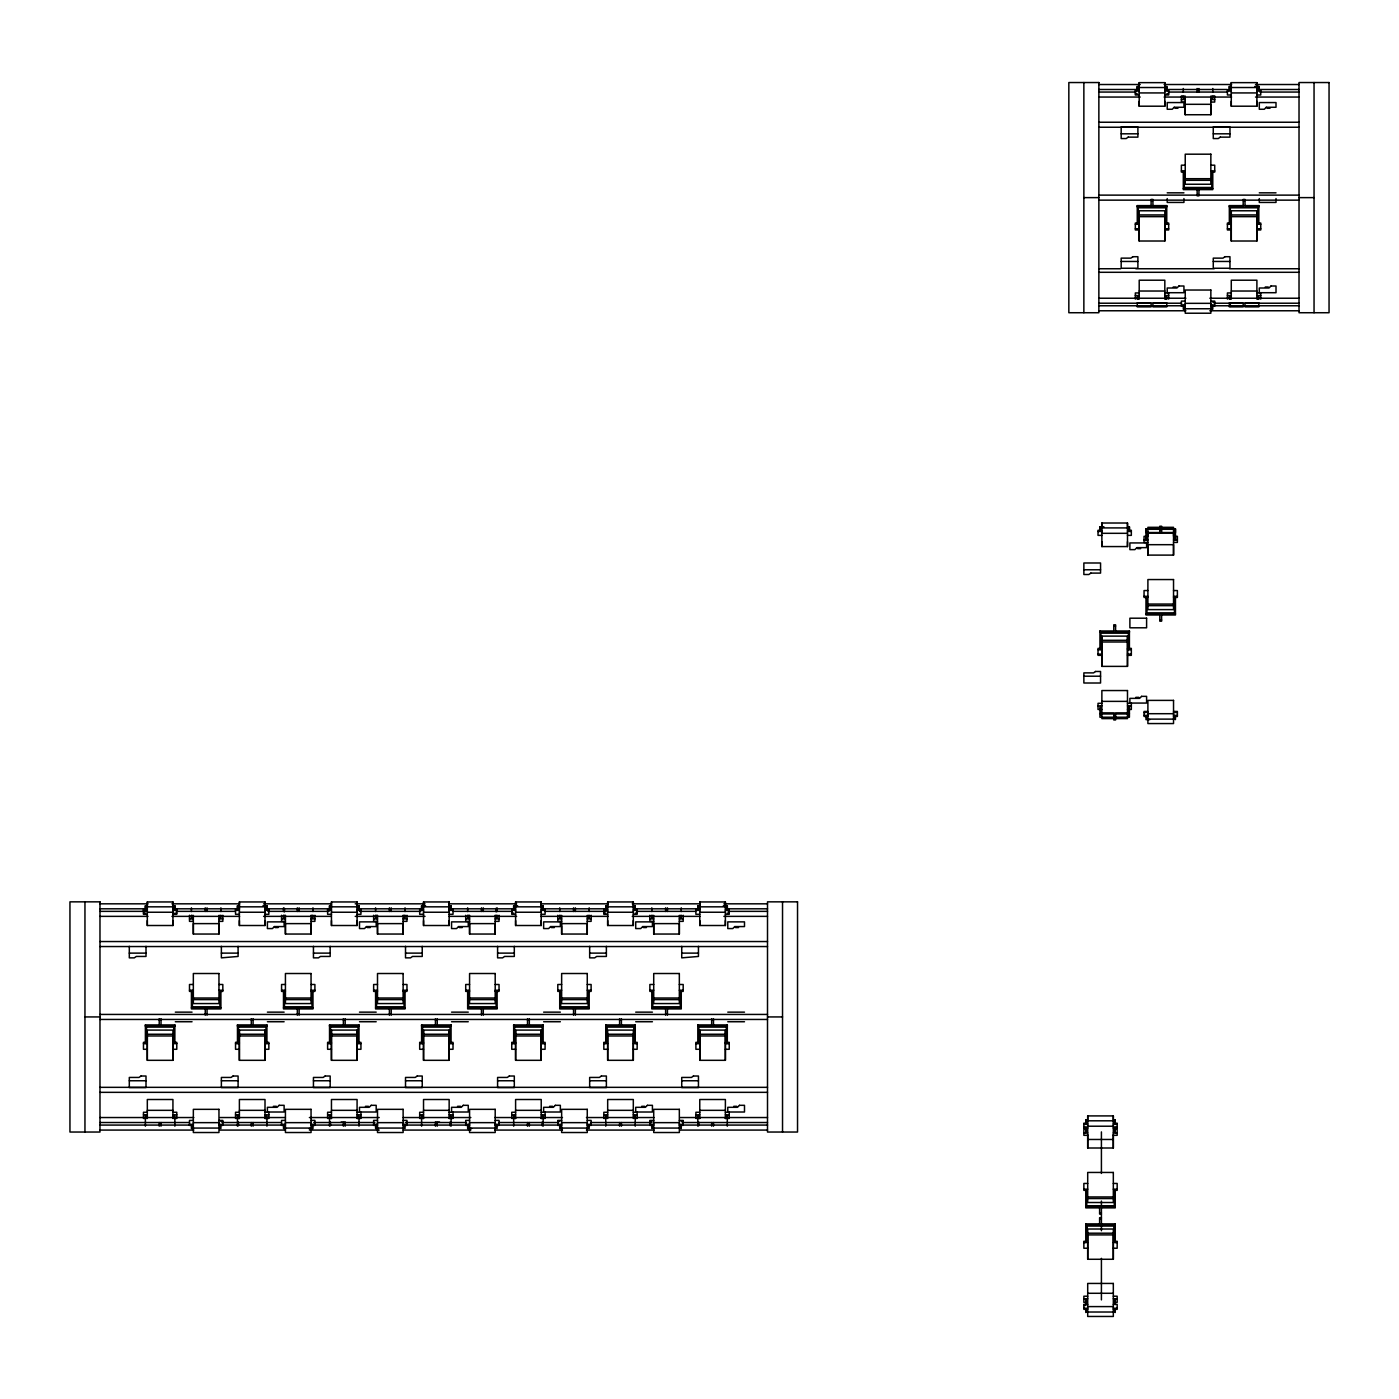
<?xml version="1.0" encoding="UTF-8"?>
<svg xmlns="http://www.w3.org/2000/svg" width="1399" height="1399" viewBox="0 0 1399 1399"><rect width="100%" height="100%" fill="white"/><g stroke="black" fill="none" stroke-linecap="round" stroke-linejoin="round"><path stroke-width="1.5" d="M143.467 1043.584L145.391 1043.584L145.391 1024.925L159.224 1024.925M146.353 905.922L146.353 909.228L147.315 909.228M147.315 1060.32L147.315 1035.959L172.934 1035.959L172.934 1060.32L147.315 1060.32L147.315 1030.084L172.934 1030.084L172.934 1060.32M172.934 920.612L172.934 925.508L147.315 925.508L147.315 920.612M147.315 901.953L147.315 906.832L172.934 906.832L172.934 901.953L147.315 901.953L147.315 925.508M173.896 905.922L173.896 909.228L172.934 909.228M176.781 1043.584L174.858 1043.584L174.858 1024.925L161.025 1024.925M193.342 934.042L193.342 923.62L218.961 923.62L218.961 934.042L193.342 934.042L193.342 915.383M235.539 1043.584L237.463 1043.584L237.463 1024.925L251.295 1024.925M239.386 1043.584L238.425 1043.584L238.425 1025.869L265.967 1025.869L265.967 1027.111L238.425 1027.111L238.425 1025.869M239.386 1060.32L239.386 1030.084L265.006 1030.084L265.006 1060.32L239.386 1060.32L239.386 1030.084M265.006 920.612L265.006 925.508L239.386 925.508L239.386 920.612M239.386 901.953L239.386 906.832L265.006 906.832L265.006 901.953L239.386 901.953L239.386 925.508M265.006 1043.584L265.967 1043.584L265.967 1025.869M268.853 1043.584L266.929 1043.584L266.929 1024.925L253.097 1024.925M262.977 905.73L266.929 905.73L266.929 909.228L268.853 909.228L268.853 914.299L265.006 914.299M285.431 934.042L285.431 923.62L311.05 923.62L311.05 934.042L285.431 934.042L285.431 915.261M327.611 1043.584L329.534 1043.584L329.534 1024.925L343.367 1024.925M331.458 1043.584L330.496 1043.584L330.496 1025.869L358.039 1025.869L358.039 1027.111L330.496 1027.111L330.496 1025.869M331.458 1060.32L331.458 1030.084L357.077 1030.084L357.077 1060.32L331.458 1060.32L331.458 1030.084M357.077 920.612L357.077 925.508L331.458 925.508L331.458 920.612M331.458 901.953L331.458 906.832L357.077 906.832L357.077 901.953L331.458 901.953L331.458 925.508M357.077 1043.584L358.039 1043.584L358.039 1025.869M360.942 1043.584L359.001 1043.584L359.001 1024.925L345.168 1024.925M377.503 934.042L377.503 923.62L403.122 923.62L403.122 934.042L377.503 934.042L377.503 915.261M419.683 1043.584L421.606 1043.584L421.606 1024.925L435.439 1024.925M425.558 905.73L421.606 905.73L421.606 909.228L419.683 909.228L419.683 914.299L423.53 914.299M423.53 1043.584L422.568 1043.584L422.568 1025.869L450.111 1025.869L450.111 1027.111L422.568 1027.111L422.568 1025.869M423.53 1060.32L423.53 1030.084L449.149 1030.084L449.149 1060.32L423.53 1060.32L423.53 1030.084M449.149 920.612L449.149 925.508L423.53 925.508L423.53 920.612M423.53 901.953L423.53 906.832L449.149 906.832L449.149 901.953L423.53 901.953L423.53 925.508M449.149 1043.584L450.111 1043.584L450.111 1025.869M453.014 1043.584L451.073 1043.584L451.073 1024.925L437.24 1024.925M469.574 934.042L469.574 923.62L495.194 923.62L495.194 934.042L469.574 934.042L469.574 915.261M511.754 1043.584L513.678 1043.584L513.678 1024.925L527.51 1024.925M517.63 905.73L513.678 905.73L513.678 909.228L511.754 909.228L511.754 914.299L515.601 914.299M515.601 1043.584L514.64 1043.584L514.64 1025.869L542.2 1025.869L542.2 1027.111L514.64 1027.111L514.64 1025.869M515.601 1060.32L515.601 1030.084L541.221 1030.084L541.221 1060.32L515.601 1060.32L515.601 1030.084M541.221 920.612L541.221 925.508L515.601 925.508L515.601 920.612M515.601 901.953L515.601 906.832L541.221 906.832L541.221 901.953L515.601 901.953L515.601 925.508M541.221 1043.584L542.2 1043.584L542.2 1025.869M545.085 1043.584L543.162 1043.584L543.162 1024.925L529.312 1024.925M561.646 923.62L587.265 923.62L587.265 934.042L561.646 934.042L561.646 915.383M603.826 1043.584L605.75 1043.584L605.75 1024.925L619.6 1024.925M606.711 905.922L606.711 909.228L607.673 909.228M607.673 1060.32L607.673 1035.959L633.31 1035.959L633.31 1060.32L607.673 1060.32L607.673 1030.084L633.31 1030.084L633.31 1060.32M633.31 920.612L633.31 925.508L607.673 925.508L607.673 920.612M607.673 901.953L607.673 906.832L633.31 906.832L633.31 901.953L607.673 901.953L607.673 925.508M634.272 905.922L634.272 909.228L633.31 909.228M637.157 1043.584L635.233 1043.584L635.233 1024.925L621.401 1024.925M653.718 934.042L653.718 923.62L679.337 923.62L679.337 934.042L653.718 934.042L653.718 915.383M695.898 1043.584L697.821 1043.584L697.821 1024.925L711.671 1024.925M699.762 1043.584L698.801 1043.584L698.801 1025.869L726.343 1025.869L726.343 1027.111L698.801 1027.111L698.801 1025.869M699.762 1060.32L699.762 1030.084L725.382 1030.084L725.382 1060.32L699.762 1060.32L699.762 1030.084M725.382 920.612L725.382 925.508L699.762 925.508L699.762 920.612M699.762 901.953L699.762 906.832L725.382 906.832L725.382 901.953L699.762 901.953L699.762 925.508M725.382 1043.584L726.343 1043.584L726.343 1025.869M729.229 1043.584L727.305 1043.584L727.305 1024.925L713.473 1024.925M723.353 905.73L727.305 905.73L727.305 909.228L729.229 909.228L729.229 914.299L725.382 914.299M1083.858 1242.539L1085.781 1242.539L1085.781 1223.88L1099.614 1223.88M1083.858 1132.875L1085.781 1132.875L1085.781 1127.297M1086.743 1127.594L1086.743 1132.875L1087.705 1132.875M1086.743 1119.882L1086.743 1123.187L1087.705 1123.187M1087.705 1259.275L1087.705 1234.897L1113.324 1234.897L1113.324 1259.275L1087.705 1259.275L1087.705 1229.021L1113.324 1229.021L1113.324 1259.275M1113.324 1134.572L1113.324 1148.002L1087.705 1148.002L1087.705 1134.572M1087.705 1115.912L1087.705 1120.809L1113.324 1120.809L1113.324 1115.912L1087.705 1115.912L1087.705 1148.002M1098.023 649.643L1099.946 649.643L1099.946 630.984L1113.779 630.984M1103.898 526.793L1099.946 526.793L1099.946 530.291L1098.023 530.291L1098.023 535.362L1101.87 535.362M1101.87 649.643L1100.908 649.643L1100.908 633.17L1128.451 633.17L1128.451 631.928L1128.451 649.643L1127.489 649.643M1101.87 666.379L1101.87 636.125L1127.489 636.125L1127.489 666.379L1101.87 666.379L1101.87 636.125M1127.489 541.675L1127.489 546.572L1101.87 546.572L1101.87 541.675M1101.87 523.016L1101.87 527.913L1127.489 527.913L1127.489 523.016L1101.87 523.016L1101.87 546.572M1114.286 1127.594L1114.286 1132.875L1113.324 1132.875M1114.286 1119.882L1114.286 1123.187L1113.324 1123.187M1117.171 1242.539L1115.248 1242.539L1115.248 1223.88L1101.415 1223.88M1117.171 1132.875L1115.248 1132.875L1115.248 1127.297M1131.336 649.643L1129.413 649.643L1129.413 630.984L1115.58 630.984M1135.341 224.277L1137.265 224.277L1137.265 205.618L1151.115 205.618M1138.226 86.616L1138.226 89.921L1139.206 89.921M1139.206 241.013L1139.206 216.653L1164.825 216.653L1164.825 241.013L1139.206 241.013L1139.206 210.777L1164.825 210.777L1164.825 241.013M1164.825 101.305L1164.825 106.202L1139.206 106.202L1139.206 101.305M1139.206 82.646L1139.206 87.525L1164.825 87.525L1164.825 82.646L1139.206 82.646L1139.206 106.202M1144.05 539.979L1145.973 539.979L1145.973 528.874L1159.806 528.874M1147.897 539.979L1146.935 539.979L1146.935 532.949L1174.495 532.949L1174.495 529.294L1146.935 529.294M1147.897 555.106L1147.897 544.683L1173.534 544.683L1173.534 555.106L1147.897 555.106L1147.897 532.337M1147.897 535.642L1147.897 527.318L1173.534 527.318L1173.534 535.642M1165.787 86.616L1165.787 89.921L1164.825 89.921M1168.672 224.277L1166.749 224.277L1166.749 205.618L1152.916 205.618M1173.534 539.979L1174.495 539.979L1174.495 529.294M1177.381 539.979L1175.457 539.979L1175.457 528.874L1161.607 528.874M1185.233 114.735L1185.233 104.313L1210.852 104.313L1210.852 114.735L1185.233 114.735L1185.233 96.076M1227.413 224.277L1229.336 224.277L1229.336 205.618L1243.186 205.618M1231.277 224.277L1230.316 224.277L1230.316 206.562L1230.316 207.804L1257.858 207.804L1257.858 224.277L1256.897 224.277M1231.277 241.013L1231.277 210.777L1256.897 210.777L1256.897 241.013L1231.277 241.013L1231.277 210.777M1256.897 101.305L1256.897 106.202L1231.277 106.202L1231.277 101.305M1231.277 82.646L1231.277 87.525L1256.897 87.525L1256.897 82.646L1231.277 82.646L1231.277 106.202M1260.744 224.277L1258.82 224.277L1258.82 205.618L1244.988 205.618M1254.868 86.423L1258.82 86.423L1258.82 89.921L1260.744 89.921L1260.744 94.992L1256.897 94.992M1098.862 84.517L1140.202 84.517M1164.143 84.517L1231.575 84.517M1255.515 84.517L1299.024 84.517M1098.862 89.501L1135.848 89.501M1168.48 89.501L1227.238 89.501M1259.869 89.501L1299.024 89.501M1231.277 89.921L1230.316 89.921L1230.316 86.616L1230.316 90.55M1256.897 89.921L1257.858 89.921L1257.858 86.616L1257.858 90.55M1135.341 91.057L1139.206 91.057M1164.825 91.057L1168.672 91.057M1227.413 91.057L1231.277 91.057M1256.897 91.057L1260.744 91.057M1098.862 92.054L1135.848 92.054M1168.48 92.054L1227.238 92.054M1259.869 92.054L1299.024 92.054M1139.206 92.929L1164.825 92.929M1231.277 92.929L1256.897 92.929M1135.341 93.838L1137.265 93.838M1166.749 93.838L1168.672 93.838M1139.206 94.992L1135.341 94.992L1135.341 89.921L1137.265 89.921L1137.265 86.423L1137.265 90.358M1164.825 94.992L1168.672 94.992L1168.672 89.921L1166.749 89.921L1166.749 86.423L1166.749 90.358M1231.277 94.992L1227.413 94.992L1227.413 89.921L1229.336 89.921L1229.336 86.423L1229.336 90.358M1098.862 97.056L1140.202 97.056M1164.143 97.056L1231.575 97.056M1255.515 97.056L1299.024 97.056M1181.386 99.609L1183.309 99.609L1183.309 95.884L1181.386 95.954L1181.386 102.057L1185.233 102.057M1185.233 99.609L1184.271 99.609L1184.271 96.094M1210.852 99.609L1211.814 99.609L1211.814 96.094M1214.717 99.609L1212.776 99.609L1212.776 95.884L1214.717 95.954L1214.717 102.057L1210.852 102.057M1174.968 108.265L1177.975 108.265M1267.039 108.265L1270.047 108.265M1098.862 122.238L1299.024 122.238M1098.862 127.239L1299.024 127.239M1121.176 133.814L1137.894 133.814M1213.265 133.814L1229.966 133.814M1185.233 165.187L1181.386 165.187L1181.386 172.094L1183.309 172.094M1210.852 165.187L1214.717 165.187L1214.717 172.094L1212.776 172.094M1181.386 170.923L1183.309 170.923L1183.309 189.617L1197.142 189.617M1185.233 170.923L1184.271 170.923L1184.271 188.655M1210.852 170.923L1211.814 170.923L1211.814 188.655M1214.717 170.923L1212.776 170.923L1212.776 189.617L1198.943 189.617M1185.233 178.705L1210.852 178.705M1185.233 180.314L1210.852 180.314M1184.271 187.483L1211.814 187.483M1183.309 188.445L1197.142 188.445L1197.142 195.825L1198.943 195.825L1198.943 188.445L1212.776 188.445M1167.221 192.835L1183.939 192.835M1259.292 192.835L1276.01 192.835M1197.142 194.671L1198.943 194.671M1098.862 195.126L1299.024 195.126M1083.858 197.626L1098.862 197.626M1299.024 197.626L1314.046 197.626M1098.862 200.144L1299.024 200.144M1151.115 200.669L1152.916 200.669M1243.186 200.669L1244.988 200.669M1139.206 214.939L1164.825 214.939M1231.277 214.939L1256.897 214.939M1231.277 216.653L1256.897 216.653M1231.277 223.036L1230.316 224.277M1256.897 223.036L1257.858 224.277M1139.206 224.277L1138.226 224.277L1138.226 207.804L1165.787 207.804L1165.787 224.277L1164.825 224.277M1135.341 228.754L1139.206 228.754M1164.825 228.754L1168.672 228.754M1227.413 228.754L1231.277 228.754M1256.897 228.754L1260.744 228.754M1139.206 229.978L1135.341 229.978L1135.341 223.036L1137.265 223.036L1137.265 224.277M1164.825 229.978L1168.672 229.978L1168.672 223.036L1166.749 223.036L1166.749 224.277M1231.277 229.978L1227.413 229.978L1227.413 223.036L1229.336 223.036L1229.336 224.277M1256.897 229.978L1260.744 229.978L1260.744 223.036L1258.82 223.036L1258.82 224.277M1121.176 261.456L1137.894 261.456M1213.265 261.456L1229.966 261.456M1098.862 268.748L1120.616 268.748M1135.848 268.748L1214.175 268.748M1229.406 268.748L1299.024 268.748M1098.862 272.298L1299.024 272.298M1173.184 287.005L1176.192 287.005M1265.256 287.005L1268.263 287.005M1139.206 291.027L1164.825 291.027M1231.277 291.027L1256.897 291.027M1139.206 292.951L1135.341 292.951L1135.341 299.124M1164.825 292.951L1168.672 292.951L1168.672 299.124M1231.277 292.951L1227.413 292.951L1227.413 299.124M1256.897 292.951L1260.744 292.951L1260.744 299.124M1135.341 295.504L1137.265 295.504L1137.265 299.369M1139.206 295.504L1138.226 295.504L1138.226 299.159M1164.825 295.504L1165.787 295.504L1165.787 299.159M1168.672 295.504L1166.749 295.504L1166.749 299.369M1227.413 295.504L1229.336 295.504L1229.336 299.369M1231.277 295.504L1230.316 295.504L1230.316 299.159M1256.897 295.504L1257.858 295.504L1257.858 299.159M1260.744 295.504L1258.82 295.504L1258.82 299.369M1098.862 298.232L1185.897 298.232M1209.82 298.232L1299.024 298.232M1185.233 301.1L1181.386 301.1L1181.386 306.084L1183.309 306.084M1210.852 301.1L1214.717 301.1L1214.717 306.084L1212.776 306.084M1212.776 302.149L1214.717 302.149M1098.862 303.216L1181.543 303.216M1214.175 303.216L1299.024 303.216M1137.265 303.233L1151.115 303.233L1151.115 306.871L1137.265 306.871L1137.265 302.988M1166.749 303.233L1152.916 303.233L1152.916 306.871L1166.749 306.871L1166.749 302.988M1185.233 303.338L1210.852 303.338M1229.336 303.233L1243.186 303.233L1243.186 306.871L1229.336 306.871L1229.336 302.988M1258.82 303.233L1244.988 303.233L1244.988 306.871L1258.82 306.871L1258.82 302.988M1181.386 305.052L1185.233 305.052M1210.852 305.052L1214.717 305.052M1098.862 305.769L1181.543 305.769M1214.175 305.769L1299.024 305.769M1151.115 305.979L1152.916 305.979M1185.233 306.084L1184.271 306.084L1184.271 309.092M1210.852 306.084L1211.814 306.084L1211.814 309.092M1243.186 305.979L1244.988 305.979M1185.233 308.759L1210.852 308.759M1098.862 310.77L1185.897 310.77M1209.82 310.77L1299.024 310.77M1159.806 529.889L1161.607 529.889M1101.87 530.291L1100.908 530.291L1100.908 526.986L1100.908 530.921M1127.489 530.291L1128.451 530.291L1128.451 526.986L1128.451 530.921M1098.023 531.445L1101.87 531.445M1127.489 531.445L1131.336 531.445M1101.87 533.316L1127.489 533.316M1127.489 535.362L1131.336 535.362L1131.336 530.291L1129.413 530.291L1129.413 526.793L1129.413 530.728M1146.935 536.324L1147.897 536.324M1173.534 536.324L1174.495 536.324L1174.495 539.979M1147.897 542.427L1144.05 542.427L1144.05 536.324L1145.973 536.324L1145.973 539.979M1173.534 542.427L1177.381 542.427L1177.381 536.324L1175.457 536.324L1175.457 539.979M1137.632 548.635L1140.64 548.635M1083.858 569.778L1100.558 569.778M1147.897 590.553L1144.05 590.553L1144.05 597.46L1145.973 597.46M1173.534 590.553L1177.381 590.553L1177.381 597.46L1175.457 597.46M1144.05 596.289L1145.973 596.289L1145.973 614.983L1159.806 614.983M1147.897 596.289L1146.935 596.289L1146.935 614.021M1173.534 596.289L1174.495 596.289L1174.495 614.021M1177.381 596.289L1175.457 596.289L1175.457 614.983L1161.607 614.983M1146.935 597.46L1147.897 597.46M1173.534 597.46L1174.495 597.46M1147.897 604.053L1173.534 604.053M1147.897 605.662L1173.534 605.662M1146.935 612.849L1174.495 612.849M1145.973 613.811L1159.806 613.811L1159.806 621.191L1161.607 621.191L1161.607 613.811L1175.457 613.811M1159.806 620.019L1161.607 620.019M1113.779 626.035L1115.58 626.035M1101.87 640.305L1127.489 640.305M1101.87 642.001L1127.489 642.001M1101.87 648.402L1100.908 649.643M1127.489 648.402L1128.451 649.643M1098.023 654.102L1101.87 654.102M1127.489 654.102L1131.336 654.102M1101.87 655.344L1098.023 655.344L1098.023 648.402L1099.946 648.402L1099.946 649.643M1127.489 655.344L1131.336 655.344L1131.336 648.402L1129.413 648.402L1129.413 649.643M1083.858 676.207L1100.558 676.207M1135.848 697.349L1138.856 697.349M1101.87 701.371L1127.489 701.371M1101.87 703.312L1098.023 703.312L1098.023 709.468L1099.946 709.468M1127.489 703.312L1131.336 703.312L1131.336 709.468L1129.413 709.468M1098.023 705.848L1099.946 705.848L1099.946 717.215L1113.779 717.215M1101.87 705.848L1100.908 705.848L1100.908 714.959M1127.489 705.848L1128.451 705.848L1128.451 716.795M1131.336 705.848L1129.413 705.848L1129.413 717.215L1115.58 717.215M1100.908 709.468L1101.87 709.468M1127.489 709.468L1128.451 709.468M1147.897 711.444L1144.05 711.444L1144.05 716.445L1145.973 716.445M1173.534 711.444L1177.381 711.444L1177.381 716.445L1175.457 716.445M1144.05 712.493L1145.973 712.493M1146.935 712.493L1147.897 712.493M1173.534 712.493L1174.495 712.493M1175.457 712.493L1177.381 712.493M1100.908 713.158L1128.451 713.158M1099.946 713.595L1113.779 713.595L1113.779 719.96L1115.58 719.96L1115.58 713.595L1129.413 713.595M1101.87 713.612L1127.489 713.612M1147.897 713.7L1173.534 713.7M1144.05 715.396L1147.897 715.396M1173.534 715.396L1177.381 715.396M1113.779 716.34L1115.58 716.34M1146.935 716.445L1147.897 716.445M1173.534 716.445L1174.495 716.445M1147.897 719.121L1173.534 719.121M1149.926 719.611L1145.973 719.611L1145.973 715.676M99.976 903.824L147.962 903.824M171.955 903.824L239.596 903.824M263.589 903.824L331.213 903.824M355.206 903.824L425.016 903.824M449.009 903.824L516.633 903.824M540.644 903.824L608.268 903.824M632.261 903.824L699.885 903.824M723.878 903.824L767.509 903.824M99.976 908.808L145.793 908.808M174.141 908.808L239.596 908.808M265.775 908.808L331.213 908.808M359.578 908.808L422.83 908.808M449.009 908.808L514.465 908.808M542.812 908.808L606.082 908.808M634.447 908.808L699.885 908.808M726.064 908.808L767.509 908.808M239.386 909.228L238.425 909.228L238.425 905.922L238.425 909.857M265.006 909.228L265.967 909.228L265.967 905.922L265.967 909.857M331.458 909.228L330.496 909.228L330.496 905.922L330.496 909.857M357.077 909.228L358.039 909.228L358.039 905.922L358.039 909.857M423.53 909.228L422.568 909.228L422.568 905.922L422.568 909.857M449.149 909.228L450.111 909.228L450.111 905.922L450.111 909.857M515.601 909.228L514.64 909.228L514.64 905.922L514.64 909.857M541.221 909.228L542.2 909.228L542.2 905.922L542.2 909.857M699.762 909.228L698.801 909.228L698.801 905.922L698.801 909.857M725.382 909.228L726.343 909.228L726.343 905.922L726.343 909.857M143.467 910.364L147.315 910.364M172.934 910.364L176.781 910.364M235.539 910.364L239.386 910.364M265.006 910.364L268.853 910.364M327.611 910.364L331.458 910.364M357.077 910.364L360.942 910.364M419.683 910.364L423.53 910.364M449.149 910.364L453.014 910.364M511.754 910.364L515.601 910.364M541.221 910.364L545.085 910.364M603.826 910.364L607.673 910.364M633.31 910.364L637.157 910.364M695.898 910.364L699.762 910.364M725.382 910.364L729.229 910.364M99.976 911.361L145.793 911.361M176.326 911.361L235.224 911.361M267.943 911.361L329.027 911.361M359.578 911.361L420.662 911.361M453.381 911.361L512.279 911.361M544.998 911.361L606.082 911.361M636.615 911.361L695.513 911.361M728.249 911.361L767.509 911.361M147.315 912.235L172.934 912.235M239.386 912.235L265.006 912.235M331.458 912.235L357.077 912.235M423.53 912.235L449.149 912.235M515.601 912.235L541.221 912.235M607.673 912.235L633.31 912.235M699.762 912.235L725.382 912.235M143.467 913.145L145.391 913.145M174.858 913.145L176.781 913.145M511.754 913.145L513.678 913.145M603.826 913.145L605.75 913.145M635.233 913.145L637.157 913.145M727.305 913.145L729.229 913.145M147.315 914.299L143.467 914.299L143.467 909.228L145.391 909.228L145.391 905.73L145.391 909.665M172.934 914.299L176.781 914.299L176.781 909.228L174.858 909.228L174.858 905.73L174.858 909.665M239.386 914.299L235.539 914.299L235.539 909.228L237.463 909.228L237.463 905.73L237.463 909.665M331.458 914.299L327.611 914.299L327.611 909.228L329.534 909.228L329.534 905.73L329.534 909.665M357.077 914.299L360.942 914.299L360.942 909.228L359.001 909.228L359.001 905.73L359.001 909.665M449.149 914.299L453.014 914.299L453.014 909.228L451.073 909.228L451.073 905.73L451.073 909.665M541.221 914.299L545.085 914.299L545.085 909.228L543.162 909.228L543.162 905.73L543.162 909.665M607.673 914.299L603.826 914.299L603.826 909.228L605.75 909.228L605.75 905.73L605.75 909.665M633.31 914.299L637.157 914.299L637.157 909.228L635.233 909.228L635.233 905.73L635.233 909.665M699.762 914.299L695.898 914.299L695.898 909.228L697.821 909.228L697.821 905.73L697.821 909.665M99.976 916.362L147.962 916.362M171.955 916.362L239.596 916.362M263.589 916.362L331.213 916.362M355.206 916.362L425.016 916.362M449.009 916.362L516.633 916.362M540.644 916.362L608.268 916.362M632.261 916.362L699.885 916.362M723.878 916.362L767.509 916.362M189.495 918.916L191.418 918.916L191.418 915.191M193.342 918.916L192.38 918.916L192.38 915.401M218.961 918.916L219.94 918.916L219.94 915.401M222.826 918.916L220.902 918.916L220.902 915.191M281.566 918.916L283.49 918.916L283.49 915.191M285.431 918.916L284.452 918.916L284.452 915.261M311.05 918.916L312.012 918.916L312.012 915.261M314.897 918.916L312.974 918.916L312.974 915.191M373.638 918.916L375.579 918.916L375.579 915.191M377.503 918.916L376.541 918.916L376.541 915.261M403.122 918.916L404.084 918.916L404.084 915.261M406.969 918.916L405.045 918.916L405.045 915.191M465.71 918.916L467.651 918.916L467.651 915.191M469.574 918.916L468.613 918.916L468.613 915.261M495.194 918.916L496.155 918.916L496.155 915.261M499.041 918.916L497.117 918.916L497.117 915.191M557.799 918.916L559.722 918.916L559.722 915.191M561.646 918.916L560.684 918.916L560.684 915.401M587.265 918.916L588.227 918.916L588.227 915.401M591.112 918.916L589.189 918.916L589.189 915.191M649.87 918.916L651.794 918.916L651.794 915.191M653.718 918.916L652.756 918.916L652.756 915.401M679.337 918.916L680.299 918.916L680.299 915.401M683.184 918.916L681.261 918.916L681.261 915.191M193.342 921.364L189.495 921.364L189.495 915.261M218.961 921.364L222.826 921.364L222.826 915.261M285.431 921.364L281.566 921.364L281.566 915.261M311.05 921.364L314.897 921.364L314.897 915.261M377.503 921.364L373.638 921.364L373.638 915.261M403.122 921.364L406.969 921.364L406.969 915.261M469.574 921.364L465.71 921.364L465.71 915.261M495.194 921.364L499.041 921.364L499.041 915.261M561.646 921.364L557.799 921.364L557.799 915.261M587.265 921.364L591.112 921.364L591.112 915.261M653.718 921.364L649.87 921.364L649.87 915.261M679.337 921.364L683.184 921.364L683.184 915.261M275.148 927.572L278.156 927.572M367.22 927.572L370.228 927.572M459.309 927.572L462.3 927.572M551.381 927.572L554.371 927.572M643.453 927.572L646.443 927.572M735.524 927.572L738.532 927.572M99.976 941.544L767.509 941.544M99.976 946.546L767.509 946.546M129.303 953.121L146.003 953.121M221.374 953.121L238.092 953.121M313.446 953.121L330.164 953.121M405.518 953.121L422.236 953.121M497.589 953.121L514.307 953.121M589.661 953.121L606.379 953.121M681.733 953.121L698.451 953.121M193.342 984.494L189.495 984.494L189.495 991.401L191.418 991.401M218.961 984.494L222.826 984.494L222.826 991.401L220.902 991.401M285.431 984.494L281.566 984.494L281.566 991.401L283.49 991.401M311.05 984.494L314.897 984.494L314.897 991.401L312.974 991.401M377.503 984.494L373.638 984.494L373.638 991.401L375.579 991.401M403.122 984.494L406.969 984.494L406.969 991.401L405.045 991.401M469.574 984.494L465.71 984.494L465.71 991.401L467.651 991.401M495.194 984.494L499.041 984.494L499.041 991.401L497.117 991.401M561.646 984.494L557.799 984.494L557.799 991.401L559.722 991.401M587.265 984.494L591.112 984.494L591.112 991.401L589.189 991.401M653.718 984.494L649.87 984.494L649.87 991.401L651.794 991.401M679.337 984.494L683.184 984.494L683.184 991.401L681.261 991.401M189.495 990.23L191.418 990.23L191.418 1008.924L205.251 1008.924M193.342 990.23L192.38 990.23L192.38 1007.962M218.961 990.23L219.94 990.23L219.94 1007.962M222.826 990.23L220.902 990.23L220.902 1008.924L207.052 1008.924M281.566 990.23L283.49 990.23L283.49 1008.924L297.34 1008.924M285.431 990.23L284.452 990.23L284.452 1007.962M311.05 990.23L312.012 990.23L312.012 1007.962M314.897 990.23L312.974 990.23L312.974 1008.924L299.141 1008.924M373.638 990.23L375.579 990.23L375.579 1008.924L389.412 1008.924M377.503 990.23L376.541 990.23L376.541 1007.962M403.122 990.23L404.084 990.23L404.084 1007.962M406.969 990.23L405.045 990.23L405.045 1008.924L391.213 1008.924M465.71 990.23L467.651 990.23L467.651 1008.924L481.483 1008.924M469.574 990.23L468.613 990.23L468.613 1007.962M495.194 990.23L496.155 990.23L496.155 1007.962M499.041 990.23L497.117 990.23L497.117 1008.924L483.285 1008.924M557.799 990.23L559.722 990.23L559.722 1008.924L573.555 1008.924M561.646 990.23L560.684 990.23L560.684 1007.962M587.265 990.23L588.227 990.23L588.227 1007.962M591.112 990.23L589.189 990.23L589.189 1008.924L575.356 1008.924M649.87 990.23L651.794 990.23L651.794 1008.924L665.627 1008.924M653.718 990.23L652.756 990.23L652.756 1007.962M679.337 990.23L680.299 990.23L680.299 1007.962M683.184 990.23L681.261 990.23L681.261 1008.924L667.428 1008.924M284.452 991.401L285.431 991.401M311.05 991.401L312.012 991.401M376.541 991.401L377.503 991.401M403.122 991.401L404.084 991.401M468.613 991.401L469.574 991.401M495.194 991.401L496.155 991.401M193.342 998.012L218.961 998.012M285.431 998.012L311.05 998.012M377.503 998.012L403.122 998.012M469.574 998.012L495.194 998.012M561.646 998.012L587.265 998.012M653.718 998.012L679.337 998.012M193.342 999.62L218.961 999.62M285.431 999.62L311.05 999.62M377.503 999.62L403.122 999.62M469.574 999.62L495.194 999.62M561.646 999.62L587.265 999.62M653.718 999.62L679.337 999.62M192.38 1006.79L219.94 1006.79M284.452 1006.79L312.012 1006.79M376.541 1006.79L404.084 1006.79M468.613 1006.79L496.155 1006.79M560.684 1006.79L588.227 1006.79M652.756 1006.79L680.299 1006.79M191.418 1007.752L220.902 1007.752M283.49 1007.752L312.974 1007.752M375.579 1007.752L405.045 1007.752M467.651 1007.752L497.117 1007.752M559.722 1007.752L589.189 1007.752M651.794 1007.752L681.261 1007.752M175.33 1012.142L192.048 1012.142M267.401 1012.142L284.119 1012.142M359.491 1012.142L376.191 1012.142M451.562 1012.142L468.263 1012.142M543.634 1012.142L560.352 1012.142M635.706 1012.142L652.424 1012.142M727.777 1012.142L744.495 1012.142M205.251 1013.978L207.052 1013.978M297.34 1013.978L299.141 1013.978M389.412 1013.978L391.213 1013.978M481.483 1013.978L483.285 1013.978M573.555 1013.978L575.356 1013.978M665.627 1013.978L667.428 1013.978M99.976 1014.432L767.509 1014.432M84.954 1016.933L99.976 1016.933M767.509 1016.933L782.531 1016.933M99.976 1019.451L767.509 1019.451M159.224 1019.976L161.025 1019.976M251.295 1019.976L253.097 1019.976M343.367 1019.976L345.168 1019.976M435.439 1019.976L437.24 1019.976M527.51 1019.976L529.312 1019.976M619.6 1019.976L621.401 1019.976M711.671 1019.976L713.473 1019.976M175.33 1021.742L192.048 1021.742M267.401 1021.742L284.119 1021.742M359.491 1021.742L376.191 1021.742M451.562 1021.742L468.263 1021.742M543.634 1021.742L560.352 1021.742M635.706 1021.742L652.424 1021.742M727.777 1021.742L744.495 1021.742M147.315 1034.246L172.934 1034.246M239.386 1034.246L265.006 1034.246M331.458 1034.246L357.077 1034.246M423.53 1034.246L449.149 1034.246M515.601 1034.246L541.221 1034.246M607.673 1034.246L633.31 1034.246M699.762 1034.246L725.382 1034.246M239.386 1035.959L265.006 1035.959M331.458 1035.959L357.077 1035.959M423.53 1035.959L449.149 1035.959M515.601 1035.959L541.221 1035.959M699.762 1035.959L725.382 1035.959M239.386 1042.342L238.425 1043.584M265.006 1042.342L265.967 1043.584M331.458 1042.342L330.496 1043.584M357.077 1042.342L358.039 1043.584M423.53 1042.342L422.568 1043.584M449.149 1042.342L450.111 1043.584M515.601 1042.342L514.64 1043.584M541.221 1042.342L542.2 1043.584M699.762 1042.342L698.801 1043.584M725.382 1042.342L726.343 1043.584M147.315 1043.584L146.353 1043.584L146.353 1027.111L173.896 1027.111L173.896 1043.584L172.934 1043.584M607.673 1043.584L606.711 1043.584L606.711 1027.111L634.272 1027.111L634.272 1043.584L633.31 1043.584M147.315 1049.285L143.467 1049.285L143.467 1042.342L145.391 1042.342L145.391 1043.584M172.934 1049.285L176.781 1049.285L176.781 1042.342L174.858 1042.342L174.858 1043.584M239.386 1049.285L235.539 1049.285L235.539 1042.342L237.463 1042.342L237.463 1043.584M265.006 1049.285L268.853 1049.285L268.853 1042.342L266.929 1042.342L266.929 1043.584M331.458 1049.285L327.611 1049.285L327.611 1042.342L329.534 1042.342L329.534 1043.584M357.077 1049.285L360.942 1049.285L360.942 1042.342L359.001 1042.342L359.001 1043.584M423.53 1049.285L419.683 1049.285L419.683 1042.342L421.606 1042.342L421.606 1043.584M449.149 1049.285L453.014 1049.285L453.014 1042.342L451.073 1042.342L451.073 1043.584M515.601 1049.285L511.754 1049.285L511.754 1042.342L513.678 1042.342L513.678 1043.584M541.221 1049.285L545.085 1049.285L545.085 1042.342L543.162 1042.342L543.162 1043.584M607.673 1049.285L603.826 1049.285L603.826 1042.342L605.75 1042.342L605.75 1043.584M633.31 1049.285L637.157 1049.285L637.157 1042.342L635.233 1042.342L635.233 1043.584M699.762 1049.285L695.898 1049.285L695.898 1042.342L697.821 1042.342L697.821 1043.584M725.382 1049.285L729.229 1049.285L729.229 1042.342L727.305 1042.342L727.305 1043.584M129.303 1080.762L146.003 1080.762M221.374 1080.762L238.092 1080.762M313.446 1080.762L330.164 1080.762M405.518 1080.762L422.236 1080.762M497.589 1080.762L514.307 1080.762M589.661 1080.762L606.379 1080.762M681.733 1080.762L698.451 1080.762M99.976 1087.338L767.509 1087.338M99.976 1092.339L767.509 1092.339M273.382 1106.312L276.372 1106.312M365.454 1106.312L368.444 1106.312M457.525 1106.312L460.533 1106.312M549.597 1106.312L552.605 1106.312M641.669 1106.312L644.677 1106.312M733.741 1106.312L736.748 1106.312M147.315 1110.334L172.934 1110.334M239.386 1110.334L265.006 1110.334M331.458 1110.334L357.077 1110.334M423.53 1110.334L449.149 1110.334M515.601 1110.334L541.221 1110.334M607.673 1110.334L633.31 1110.334M699.762 1110.334L725.382 1110.334M147.315 1112.257L143.467 1112.257L143.467 1118.431L145.391 1118.431M172.934 1112.257L176.781 1112.257L176.781 1118.431L174.858 1118.431M239.386 1112.257L235.539 1112.257L235.539 1118.431L237.463 1118.431M265.006 1112.257L268.853 1112.257L268.853 1118.431L266.929 1118.431M331.458 1112.257L327.611 1112.257L327.611 1118.431L329.534 1118.431M357.077 1112.257L360.942 1112.257L360.942 1118.431L359.001 1118.431M423.53 1112.257L419.683 1112.257L419.683 1118.431L421.606 1118.431M449.149 1112.257L453.014 1112.257L453.014 1118.431L451.073 1118.431M515.601 1112.257L511.754 1112.257L511.754 1118.431L513.678 1118.431M541.221 1112.257L545.085 1112.257L545.085 1118.431L543.162 1118.431M607.673 1112.257L603.826 1112.257L603.826 1118.431L605.75 1118.431M633.31 1112.257L637.157 1112.257L637.157 1118.431L635.233 1118.431M699.762 1112.257L695.898 1112.257L695.898 1118.431L697.821 1118.431M725.382 1112.257L729.229 1112.257L729.229 1118.431L727.305 1118.431M143.467 1114.811L145.391 1114.811L145.391 1126.178M147.315 1114.811L146.353 1114.811L146.353 1118.466M172.934 1114.811L173.896 1114.811L173.896 1118.466M176.781 1114.811L174.858 1114.811L174.858 1126.178M235.539 1114.811L237.463 1114.811L237.463 1126.178M239.386 1114.811L238.425 1114.811L238.425 1118.466M265.006 1114.811L265.967 1114.811L265.967 1118.466M268.853 1114.811L266.929 1114.811L266.929 1126.178M327.611 1114.811L329.534 1114.811L329.534 1126.178M331.458 1114.811L330.496 1114.811L330.496 1118.466M357.077 1114.811L358.039 1114.811L358.039 1118.466M360.942 1114.811L359.001 1114.811L359.001 1126.178M419.683 1114.811L421.606 1114.811L421.606 1126.178M423.53 1114.811L422.568 1114.811L422.568 1118.466M449.149 1114.811L450.111 1114.811L450.111 1118.466M453.014 1114.811L451.073 1114.811L451.073 1126.178M511.754 1114.811L513.678 1114.811L513.678 1126.178M515.601 1114.811L514.64 1114.811L514.64 1118.466M541.221 1114.811L542.2 1114.811L542.2 1118.466M545.085 1114.811L543.162 1114.811L543.162 1126.178M603.826 1114.811L605.75 1114.811L605.75 1126.178M607.673 1114.811L606.711 1114.811L606.711 1118.466M633.31 1114.811L634.272 1114.811L634.272 1118.466M637.157 1114.811L635.233 1114.811L635.233 1126.178M695.898 1114.811L697.821 1114.811L697.821 1126.178M699.762 1114.811L698.801 1114.811L698.801 1118.466M725.382 1114.811L726.343 1114.811L726.343 1118.466M729.229 1114.811L727.305 1114.811L727.305 1126.178M99.976 1117.539L193.779 1117.539M219.958 1117.539L285.396 1117.539M309.389 1117.539L379.199 1117.539M403.209 1117.539L470.833 1117.539M494.826 1117.539L562.45 1117.539M586.443 1117.539L654.067 1117.539M680.246 1117.539L767.509 1117.539M238.425 1118.431L239.386 1118.431M265.006 1118.431L265.967 1118.431M330.496 1118.431L331.458 1118.431M357.077 1118.431L358.039 1118.431M422.568 1118.431L423.53 1118.431M449.149 1118.431L450.111 1118.431M514.64 1118.431L515.601 1118.431M541.221 1118.431L542.2 1118.431M698.801 1118.431L699.762 1118.431M725.382 1118.431L726.343 1118.431M193.342 1120.407L189.495 1120.407L189.495 1125.391L191.418 1125.391M218.961 1120.407L222.826 1120.407L222.826 1125.391L220.902 1125.391M285.431 1120.407L281.566 1120.407L281.566 1125.391L283.49 1125.391M311.05 1120.407L314.897 1120.407L314.897 1125.391L312.974 1125.391M377.503 1120.407L373.638 1120.407L373.638 1125.391L375.579 1125.391M403.122 1120.407L406.969 1120.407L406.969 1125.391L405.045 1125.391M469.574 1120.407L465.71 1120.407L465.71 1125.391L467.651 1125.391M495.194 1120.407L499.041 1120.407L499.041 1125.391L497.117 1125.391M561.646 1120.407L557.799 1120.407L557.799 1125.391L559.722 1125.391M587.265 1120.407L591.112 1120.407L591.112 1125.391L589.189 1125.391M653.718 1120.407L649.87 1120.407L649.87 1125.391L651.794 1125.391M679.337 1120.407L683.184 1120.407L683.184 1125.391L681.261 1125.391M220.902 1121.456L222.826 1121.456M557.799 1121.456L559.722 1121.456M649.87 1121.456L651.794 1121.456M681.261 1121.456L683.184 1121.456M341.094 1122.12L345.326 1122.12M435.281 1122.12L439.531 1122.12M99.976 1122.523L189.407 1122.523M193.342 1122.645L218.961 1122.645M222.144 1122.523L281.042 1122.523M285.431 1122.645L311.05 1122.645M313.761 1122.523L374.845 1122.523M377.503 1122.645L403.122 1122.645M405.378 1122.523L466.462 1122.523M469.574 1122.645L495.194 1122.645M499.181 1122.523L558.079 1122.523M561.646 1122.645L587.265 1122.645M590.815 1122.523L651.899 1122.523M653.718 1122.645L679.337 1122.645M682.432 1122.523L767.509 1122.523M189.495 1124.359L193.342 1124.359M218.961 1124.359L222.826 1124.359M281.566 1124.359L285.431 1124.359M311.05 1124.359L314.897 1124.359M373.638 1124.359L377.503 1124.359M403.122 1124.359L406.969 1124.359M465.71 1124.359L469.574 1124.359M495.194 1124.359L499.041 1124.359M557.799 1124.359L561.646 1124.359M587.265 1124.359L591.112 1124.359M649.87 1124.359L653.718 1124.359M679.337 1124.359L683.184 1124.359M1083.858 1124.341L1087.705 1124.341M1113.324 1124.341L1117.171 1124.341M99.976 1125.076L189.407 1125.076M222.144 1125.076L281.042 1125.076M313.761 1125.076L374.845 1125.076M405.378 1125.076L466.462 1125.076M499.181 1125.076L558.079 1125.076M590.815 1125.076L651.899 1125.076M682.432 1125.076L767.509 1125.076M159.224 1125.286L161.025 1125.286M193.342 1125.391L192.38 1125.391L192.38 1128.398M218.961 1125.391L219.94 1125.391L219.94 1128.398M251.295 1125.286L253.097 1125.286M284.452 1125.391L285.431 1125.391M311.05 1125.391L312.012 1125.391M343.367 1125.286L345.168 1125.286M376.541 1125.391L377.503 1125.391M403.122 1125.391L404.084 1125.391M435.439 1125.286L437.24 1125.286M468.613 1125.391L469.574 1125.391M495.194 1125.391L496.155 1125.391M527.51 1125.286L529.312 1125.286M561.646 1125.391L560.684 1125.391L560.684 1128.398M587.265 1125.391L588.227 1125.391L588.227 1128.398M619.6 1125.286L621.401 1125.286M653.718 1125.391L652.756 1125.391L652.756 1128.398M679.337 1125.391L680.299 1125.391L680.299 1128.398M711.671 1125.286L713.473 1125.286M1087.705 1126.212L1113.324 1126.212M1083.858 1127.122L1085.781 1127.122M1086.743 1127.122L1087.705 1127.122M1113.324 1127.122L1114.286 1127.122M1115.248 1127.122L1117.171 1127.122M193.342 1128.066L218.961 1128.066M285.431 1128.066L311.05 1128.066M377.503 1128.066L403.122 1128.066M469.574 1128.066L495.194 1128.066M561.646 1128.066L587.265 1128.066M653.718 1128.066L679.337 1128.066M1087.705 1128.259L1083.858 1128.259L1083.858 1123.187L1085.781 1123.187L1085.781 1119.69L1085.781 1123.624M1113.324 1128.259L1117.171 1128.259L1117.171 1123.187L1115.248 1123.187L1115.248 1119.69L1115.248 1123.624M309.022 1128.573L312.974 1128.573L312.974 1124.639M471.603 1128.573L467.651 1128.573L467.651 1124.639M99.976 1130.077L193.779 1130.077M219.958 1130.077L285.396 1130.077M309.389 1130.077L379.199 1130.077M403.209 1130.077L470.833 1130.077M494.826 1130.077L562.45 1130.077M586.443 1130.077L654.067 1130.077M680.246 1130.077L767.509 1130.077M1087.705 1135.323L1083.858 1135.323L1083.858 1129.22L1085.781 1129.22L1085.781 1132.875M1113.324 1135.323L1117.171 1135.323L1117.171 1129.22L1115.248 1129.22L1115.248 1132.875M1087.705 1139.468L1113.324 1139.468M1087.705 1183.449L1083.858 1183.449L1083.858 1190.357L1085.781 1190.357M1113.324 1183.449L1117.171 1183.449L1117.171 1190.357L1115.248 1190.357M1083.858 1189.185L1085.781 1189.185L1085.781 1207.879L1099.614 1207.879M1087.705 1189.185L1086.743 1189.185L1086.743 1206.917L1114.286 1206.917L1114.286 1189.185L1113.324 1189.185M1117.171 1189.185L1115.248 1189.185L1115.248 1207.879L1101.415 1207.879M1087.705 1196.949L1113.324 1196.949M1087.705 1198.558L1113.324 1198.558M1086.743 1205.746L1114.286 1205.746M1085.781 1206.707L1099.614 1206.707L1099.614 1214.087L1101.415 1214.087M1101.415 1206.707L1115.248 1206.707M1099.614 1212.916L1101.415 1212.916M1101.415 1217.69L1099.614 1217.69L1099.614 1225.122L1085.781 1225.122L1085.781 1223.88M1099.614 1218.931L1101.415 1218.931M1101.415 1225.122L1115.248 1225.122L1115.248 1223.88M1087.705 1233.201L1113.324 1233.201M1087.705 1242.539L1086.743 1242.539L1086.743 1226.066L1114.286 1226.066L1114.286 1242.539L1113.324 1242.539M1087.705 1248.24L1083.858 1248.24L1083.858 1241.298L1085.781 1241.298L1085.781 1242.539M1113.324 1248.24L1117.171 1248.24L1117.171 1241.298L1115.248 1241.298L1115.248 1242.539M1087.705 1293.288L1113.324 1293.288M1087.705 1296.208L1083.858 1296.208L1083.858 1302.364L1085.781 1302.364M1113.324 1296.208L1117.171 1296.208L1117.171 1302.364L1115.248 1302.364M1083.858 1298.744L1085.781 1298.744L1085.781 1304.55M1087.705 1298.744L1086.743 1298.744L1086.743 1304.235M1113.324 1298.744L1114.286 1298.744L1114.286 1304.235M1117.171 1298.744L1115.248 1298.744L1115.248 1304.55M1087.705 1304.358L1083.858 1304.358L1083.858 1309.342L1085.781 1309.342M1113.324 1304.358L1117.171 1304.358L1117.171 1309.342L1115.248 1309.342M1083.858 1305.389L1085.781 1305.389M1087.705 1306.596L1113.324 1306.596M1083.858 1308.292L1087.705 1308.292M1113.324 1308.292L1117.171 1308.292M1087.705 1309.342L1086.743 1309.342L1086.743 1312.332M1113.324 1309.342L1114.286 1309.342L1114.286 1312.332M1087.705 1312.017L1113.324 1312.017M1314.046 82.541L1314.046 312.729M1276.01 198.588L1276.01 202.435L1259.292 202.435L1259.292 198.588M1258.82 86.423L1258.82 90.358M1258.82 205.618L1258.82 206.86L1244.988 206.86L1244.988 199.427L1243.186 199.427L1243.186 206.86L1229.336 206.86L1229.336 205.618M1256.897 82.646L1256.897 106.202M1256.897 210.777L1256.897 241.013M1256.897 299.194L1256.897 280.202L1231.277 280.202L1231.277 299.194M1230.316 302.779L1230.316 306.433M1212.776 88.504L1212.776 92.229M1212.776 305.332L1212.776 309.266M1210.852 96.076L1210.852 114.735M1198.943 88.504L1198.943 92.159M1197.142 88.504L1197.142 92.159M1183.939 198.588L1183.939 202.435L1167.221 202.435L1167.221 198.588M1183.309 88.504L1183.309 92.229M1183.309 305.332L1183.309 309.266M1175.457 528.874L1175.457 532.529L1145.973 532.529L1145.973 528.874M1175.457 715.676L1175.457 719.611M1174.495 715.501L1174.495 719.436M1173.534 532.337L1173.534 555.106M1166.749 205.618L1166.749 206.86L1152.916 206.86L1152.916 199.427L1151.115 199.427L1151.115 206.86L1137.265 206.86L1137.265 205.618M1165.787 208.626L1165.787 214.799M1164.825 82.646L1164.825 106.202M1164.825 299.194L1164.825 280.202L1139.206 280.202L1139.206 299.194M1161.607 532.529L1161.607 526.234L1159.806 526.234L1159.806 532.529M1146.935 532.809L1146.935 539.979M1146.935 715.501L1146.935 719.436M1138.226 208.626L1138.226 214.799M1129.413 630.984L1129.413 632.208L1115.58 632.208L1115.58 624.793L1113.779 624.793L1113.779 632.208L1099.946 632.208L1099.946 630.984M1127.489 523.016L1127.489 546.572M1127.489 636.125L1127.489 666.379M1115.248 1308.572L1115.248 1312.507M1114.286 1233.061L1114.286 1224.824L1086.743 1224.824L1086.743 1233.061M1113.324 1115.912L1113.324 1148.002M1101.415 1131.896L1101.415 1173.429M1101.415 1201.059L1101.415 1230.753M1101.415 1258.348L1101.415 1299.898M1099.946 526.793L1099.946 530.728M1085.781 1308.572L1085.781 1312.507M1083.858 82.541L1083.858 312.729M782.531 901.848L782.531 1132.036M727.305 905.73L727.305 909.665M727.305 1024.925L727.305 1026.167L713.473 1026.167L713.473 1018.734M725.382 901.953L725.382 925.508M725.382 1030.084L725.382 1060.32M725.382 1118.501L725.382 1099.509L699.762 1099.509L699.762 1118.501M713.473 1122.54L713.473 1126.178M711.671 1018.734L711.671 1026.167L697.821 1026.167L697.821 1024.925M711.671 1122.54L711.671 1126.178M698.801 1122.085L698.801 1125.74M698.451 946.319L698.451 956.444L681.733 957.86L681.733 946.319M681.261 907.811L681.261 911.536M681.261 1124.639L681.261 1128.573M679.337 915.383L679.337 934.042M667.428 907.811L667.428 911.466M667.428 1007.752L667.428 1015.132M665.627 907.811L665.627 911.466M665.627 1007.752L665.627 1015.132M651.794 907.811L651.794 911.536M651.794 1124.639L651.794 1128.573M635.233 1024.925L635.233 1026.167L621.401 1026.167L621.401 1018.734M634.272 1034.106L634.272 1025.869L606.711 1025.869L606.711 1034.106M633.31 901.953L633.31 925.508M633.31 1118.501L633.31 1099.509L607.673 1099.509L607.673 1118.501M621.401 1122.54L621.401 1126.178M619.6 1018.734L619.6 1026.167L605.75 1026.167L605.75 1024.925M619.6 1122.54L619.6 1126.178M606.379 946.319L606.379 956.444L596.673 956.444L594.68 957.86L589.661 957.86L589.661 946.319M589.189 907.811L589.189 911.536M589.189 1124.639L589.189 1128.573M587.265 915.383L587.265 934.042M575.356 907.811L575.356 911.466M575.356 1007.752L575.356 1015.132M573.555 907.811L573.555 911.466M573.555 1007.752L573.555 1015.132M561.646 925.806L561.646 934.042M559.722 907.811L559.722 911.536M559.722 1124.639L559.722 1128.573M543.162 1024.925L543.162 1026.167L529.312 1026.167L529.312 1018.734M542.2 1122.085L542.2 1125.74M541.221 901.953L541.221 925.508M541.221 1030.084L541.221 1060.32M541.221 1118.501L541.221 1099.509L515.601 1099.509L515.601 1118.501M529.312 1122.54L529.312 1126.178M527.51 1018.734L527.51 1026.167L513.678 1026.167L513.678 1024.925M527.51 1122.54L527.51 1126.178M514.307 946.319L514.307 956.444L504.602 956.444L502.591 957.86L497.589 957.86L497.589 946.319M513.678 905.73L513.678 909.665M497.117 907.811L497.117 911.536M497.117 1124.639L497.117 1128.573M496.155 908.213L496.155 911.886M496.155 1124.464L496.155 1128.398M495.194 915.261L495.194 934.042M483.285 907.811L483.285 911.466M483.285 1007.752L483.285 1015.132M481.483 907.811L481.483 911.466M481.483 1007.752L481.483 1015.132M468.613 1124.464L468.613 1128.398M467.651 907.811L467.651 911.536M451.073 1024.925L451.073 1026.167L437.24 1026.167L437.24 1018.734M450.111 1122.085L450.111 1125.74M449.149 901.953L449.149 925.508M449.149 1030.084L449.149 1060.32M449.149 1118.501L449.149 1099.509L423.53 1099.509L423.53 1118.501M437.24 1122.54L437.24 1126.178M435.439 1018.734L435.439 1026.167L421.606 1026.167L421.606 1024.925M435.439 1122.54L435.439 1126.178M422.236 946.319L422.236 956.444L412.53 956.444L410.519 957.86L405.518 957.86L405.518 946.319M421.606 905.73L421.606 909.665M405.045 907.811L405.045 911.536M405.045 1124.639L405.045 1128.573M404.084 1124.464L404.084 1128.398M403.122 915.261L403.122 934.042M391.213 907.811L391.213 911.466M391.213 1007.752L391.213 1015.132M389.412 907.811L389.412 911.466M389.412 1007.752L389.412 1015.132M376.541 1124.464L376.541 1128.398M375.579 907.811L375.579 911.536M375.579 1124.639L375.579 1128.573M359.001 1024.925L359.001 1026.167L345.168 1026.167L345.168 1018.734M357.077 901.953L357.077 925.508M357.077 1030.084L357.077 1060.32M357.077 1118.501L357.077 1099.509L331.458 1099.509L331.458 1118.501M345.168 1122.54L345.168 1126.178M343.367 1018.734L343.367 1026.167L329.534 1026.167L329.534 1024.925M343.367 1122.54L343.367 1126.178M330.496 1122.085L330.496 1125.74M330.164 946.319L330.164 956.444L320.458 956.444L318.447 957.86L313.446 957.86L313.446 946.319M312.974 907.811L312.974 911.536M312.012 1124.464L312.012 1128.398M311.05 915.261L311.05 934.042M299.141 907.811L299.141 911.466M299.141 1007.752L299.141 1015.132M297.34 907.811L297.34 911.466M297.34 1007.752L297.34 1015.132M284.452 908.213L284.452 911.886M284.452 1124.464L284.452 1128.398M283.49 907.811L283.49 911.536M283.49 1124.639L283.49 1128.573M266.929 905.73L266.929 909.665M266.929 1024.925L266.929 1026.167L253.097 1026.167L253.097 1018.734M265.006 901.953L265.006 925.508M265.006 1030.084L265.006 1060.32M265.006 1118.501L265.006 1099.509L239.386 1099.509L239.386 1118.501M253.097 1122.54L253.097 1126.178M251.295 1018.734L251.295 1026.167L237.463 1026.167L237.463 1024.925M251.295 1122.54L251.295 1126.178M238.425 1122.085L238.425 1125.74M238.092 946.319L238.092 956.444L221.374 957.86L221.374 946.319M220.902 907.811L220.902 911.536M220.902 1124.639L220.902 1128.573M218.961 915.383L218.961 934.042M207.052 907.811L207.052 911.466M207.052 1007.752L207.052 1015.132M205.251 907.811L205.251 911.466M205.251 1007.752L205.251 1015.132M191.418 907.811L191.418 911.536M191.418 1124.639L191.418 1128.573M174.858 1024.925L174.858 1026.167L161.025 1026.167L161.025 1018.734M173.896 1034.106L173.896 1025.869L146.353 1025.869L146.353 1034.106M172.934 901.953L172.934 925.508M172.934 1118.501L172.934 1099.509L147.315 1099.509L147.315 1118.501M161.025 1122.54L161.025 1126.178M159.224 1018.734L159.224 1026.167L145.391 1026.167L145.391 1024.925M159.224 1122.54L159.224 1126.178M146.003 946.319L146.003 956.444L136.298 956.444L134.304 957.86L129.303 957.86L129.303 946.319M84.954 901.848L84.954 1132.036M274.414 926.575L272.42 928.569L267.401 928.569L267.401 921.871L284.119 921.871L284.119 926.575L274.414 926.575M1174.233 107.268L1172.222 109.262L1167.221 109.262L1167.221 102.564L1183.939 102.564L1183.939 107.268L1174.233 107.268M366.486 926.575L364.492 928.569L359.491 928.569L359.491 921.871L376.191 921.871L376.191 926.575L366.486 926.575M1266.305 107.268L1264.294 109.262L1259.292 109.262L1259.292 102.564L1276.01 102.564L1276.01 107.268L1266.305 107.268M279.118 1105.315L277.124 1107.309L267.401 1107.309L267.401 1112.013L284.119 1112.013L284.119 1105.315L279.118 1105.315M458.557 926.575L456.564 928.569L451.562 928.569L451.562 921.871L468.263 921.871L468.263 926.575L458.557 926.575M1178.937 286.008L1176.926 288.002L1167.221 288.002L1167.221 292.706L1183.939 292.706L1183.939 286.008L1178.937 286.008M371.19 1105.315L369.196 1107.309L359.491 1107.309L359.491 1112.013L376.191 1112.013L376.191 1105.315L371.19 1105.315M550.629 926.575L548.635 928.569L543.634 928.569L543.634 921.871L560.352 921.871L560.352 926.575L550.629 926.575M1271.009 286.008L1268.998 288.002L1259.292 288.002L1259.292 292.706L1276.01 292.706L1276.01 286.008L1271.009 286.008M463.261 1105.315L461.268 1107.309L451.562 1107.309L451.562 1112.013L468.263 1112.013L468.263 1105.315L463.261 1105.315M642.718 926.575L640.707 928.569L635.706 928.569L635.706 921.871L652.424 921.871L652.424 926.575L642.718 926.575M555.333 1105.315L553.339 1107.309L543.634 1107.309L543.634 1112.013L560.352 1112.013L560.352 1105.315L555.333 1105.315M734.79 926.575L732.779 928.569L727.777 928.569L727.777 921.871L744.495 921.871L744.495 926.575L734.79 926.575M1136.897 547.639L1134.886 549.632L1129.885 549.632L1129.885 542.934L1146.603 542.934L1146.603 547.639L1136.897 547.639M647.422 1105.315L645.411 1107.309L635.706 1107.309L635.706 1112.013L652.424 1112.013L652.424 1105.315L647.422 1105.315M1141.601 696.352L1139.59 698.363L1129.885 698.363L1129.885 703.067L1146.603 703.067L1146.603 696.352L1141.601 696.352M739.494 1105.315L737.483 1107.309L727.777 1107.309L727.777 1112.013L744.495 1112.013L744.495 1105.315L739.494 1105.315M1128.189 137.137L1126.195 138.553L1121.176 138.553L1121.176 127.012L1137.894 127.012L1137.894 137.137L1128.189 137.137M1220.26 137.137L1218.267 138.553L1213.265 138.553L1213.265 127.012L1229.966 127.012L1229.966 137.137L1220.26 137.137M1132.893 256.716L1130.899 258.133L1121.176 258.133L1121.176 268.258L1137.894 268.258L1137.894 256.716L1132.893 256.716M1224.964 256.716L1222.971 258.133L1213.265 258.133L1213.265 268.258L1229.966 268.258L1229.966 256.716L1224.964 256.716M141.002 1076.023L139.008 1077.44L129.303 1077.44L129.303 1087.565L146.003 1087.565L146.003 1076.023L141.002 1076.023M233.073 1076.023L231.08 1077.44L221.374 1077.44L221.374 1087.565L238.092 1087.565L238.092 1076.023L233.073 1076.023M325.163 1076.023L323.152 1077.44L313.446 1077.44L313.446 1087.565L330.164 1087.565L330.164 1076.023L325.163 1076.023M1090.853 573.1L1088.859 574.517L1083.858 574.517L1083.858 562.993L1100.558 562.993L1100.558 573.1L1090.853 573.1M417.234 1076.023L415.223 1077.44L405.518 1077.44L405.518 1087.565L422.236 1087.565L422.236 1076.023L417.234 1076.023M509.306 1076.023L507.295 1077.44L497.589 1077.44L497.589 1087.565L514.307 1087.565L514.307 1076.023L509.306 1076.023M1095.557 671.468L1093.563 672.884L1083.858 672.884L1083.858 683.009L1100.558 683.009L1100.558 671.468L1095.557 671.468M601.378 1076.023L599.367 1077.44L589.661 1077.44L589.661 1087.565L606.379 1087.565L606.379 1076.023L601.378 1076.023M693.449 1076.023L691.456 1077.44L681.733 1077.44L681.733 1087.565L698.451 1087.565L698.451 1076.023L693.449 1076.023M1098.862 82.541L1068.836 82.541L1068.836 312.729L1098.862 312.729L1098.862 82.541M1329.05 82.541L1299.024 82.541L1299.024 312.729L1329.05 312.729L1329.05 82.541M1210.852 154.187L1185.233 154.187L1185.233 184.248L1210.852 184.248L1210.852 154.187M1210.852 290.03L1185.233 290.03L1185.233 313.219L1210.852 313.219L1210.852 290.03M1173.534 579.553L1147.897 579.553L1147.897 609.614L1173.534 609.614L1173.534 579.553M1146.603 618.201L1129.885 618.201L1129.885 627.801L1146.603 627.801L1146.603 618.201M1127.489 690.546L1101.87 690.546L1101.87 718.614L1127.489 718.614L1127.489 690.546M1173.534 700.392L1147.897 700.392L1147.897 723.563L1173.534 723.563L1173.534 700.392M99.976 901.848L69.95 901.848L69.95 1132.036L99.976 1132.036L99.976 901.848M797.535 901.848L767.509 901.848L767.509 1132.036L797.535 1132.036L797.535 901.848M218.961 973.512L193.342 973.512L193.342 1003.573L218.961 1003.573L218.961 973.512M311.05 973.512L285.431 973.512L285.431 1003.573L311.05 1003.573L311.05 973.512M403.122 973.512L377.503 973.512L377.503 1003.573L403.122 1003.573L403.122 973.512M495.194 973.512L469.574 973.512L469.574 1003.573L495.194 1003.573L495.194 973.512M587.265 973.512L561.646 973.512L561.646 1003.573L587.265 1003.573L587.265 973.512M679.337 973.512L653.718 973.512L653.718 1003.573L679.337 1003.573L679.337 973.512M218.961 1109.337L193.342 1109.337L193.342 1132.525L218.961 1132.525L218.961 1109.337M311.05 1109.337L285.431 1109.337L285.431 1132.525L311.05 1132.525L311.05 1109.337M403.122 1109.337L377.503 1109.337L377.503 1132.525L403.122 1132.525L403.122 1109.337M495.194 1109.337L469.574 1109.337L469.574 1132.525L495.194 1132.525L495.194 1109.337M587.265 1109.337L561.646 1109.337L561.646 1132.525L587.265 1132.525L587.265 1109.337M679.337 1109.337L653.718 1109.337L653.718 1132.525L679.337 1132.525L679.337 1109.337M1113.324 1172.449L1087.705 1172.449L1087.705 1202.51L1113.324 1202.51L1113.324 1172.449M1113.324 1283.443L1087.705 1283.443L1087.705 1316.459L1113.324 1316.459L1113.324 1283.443"/></g></svg>
